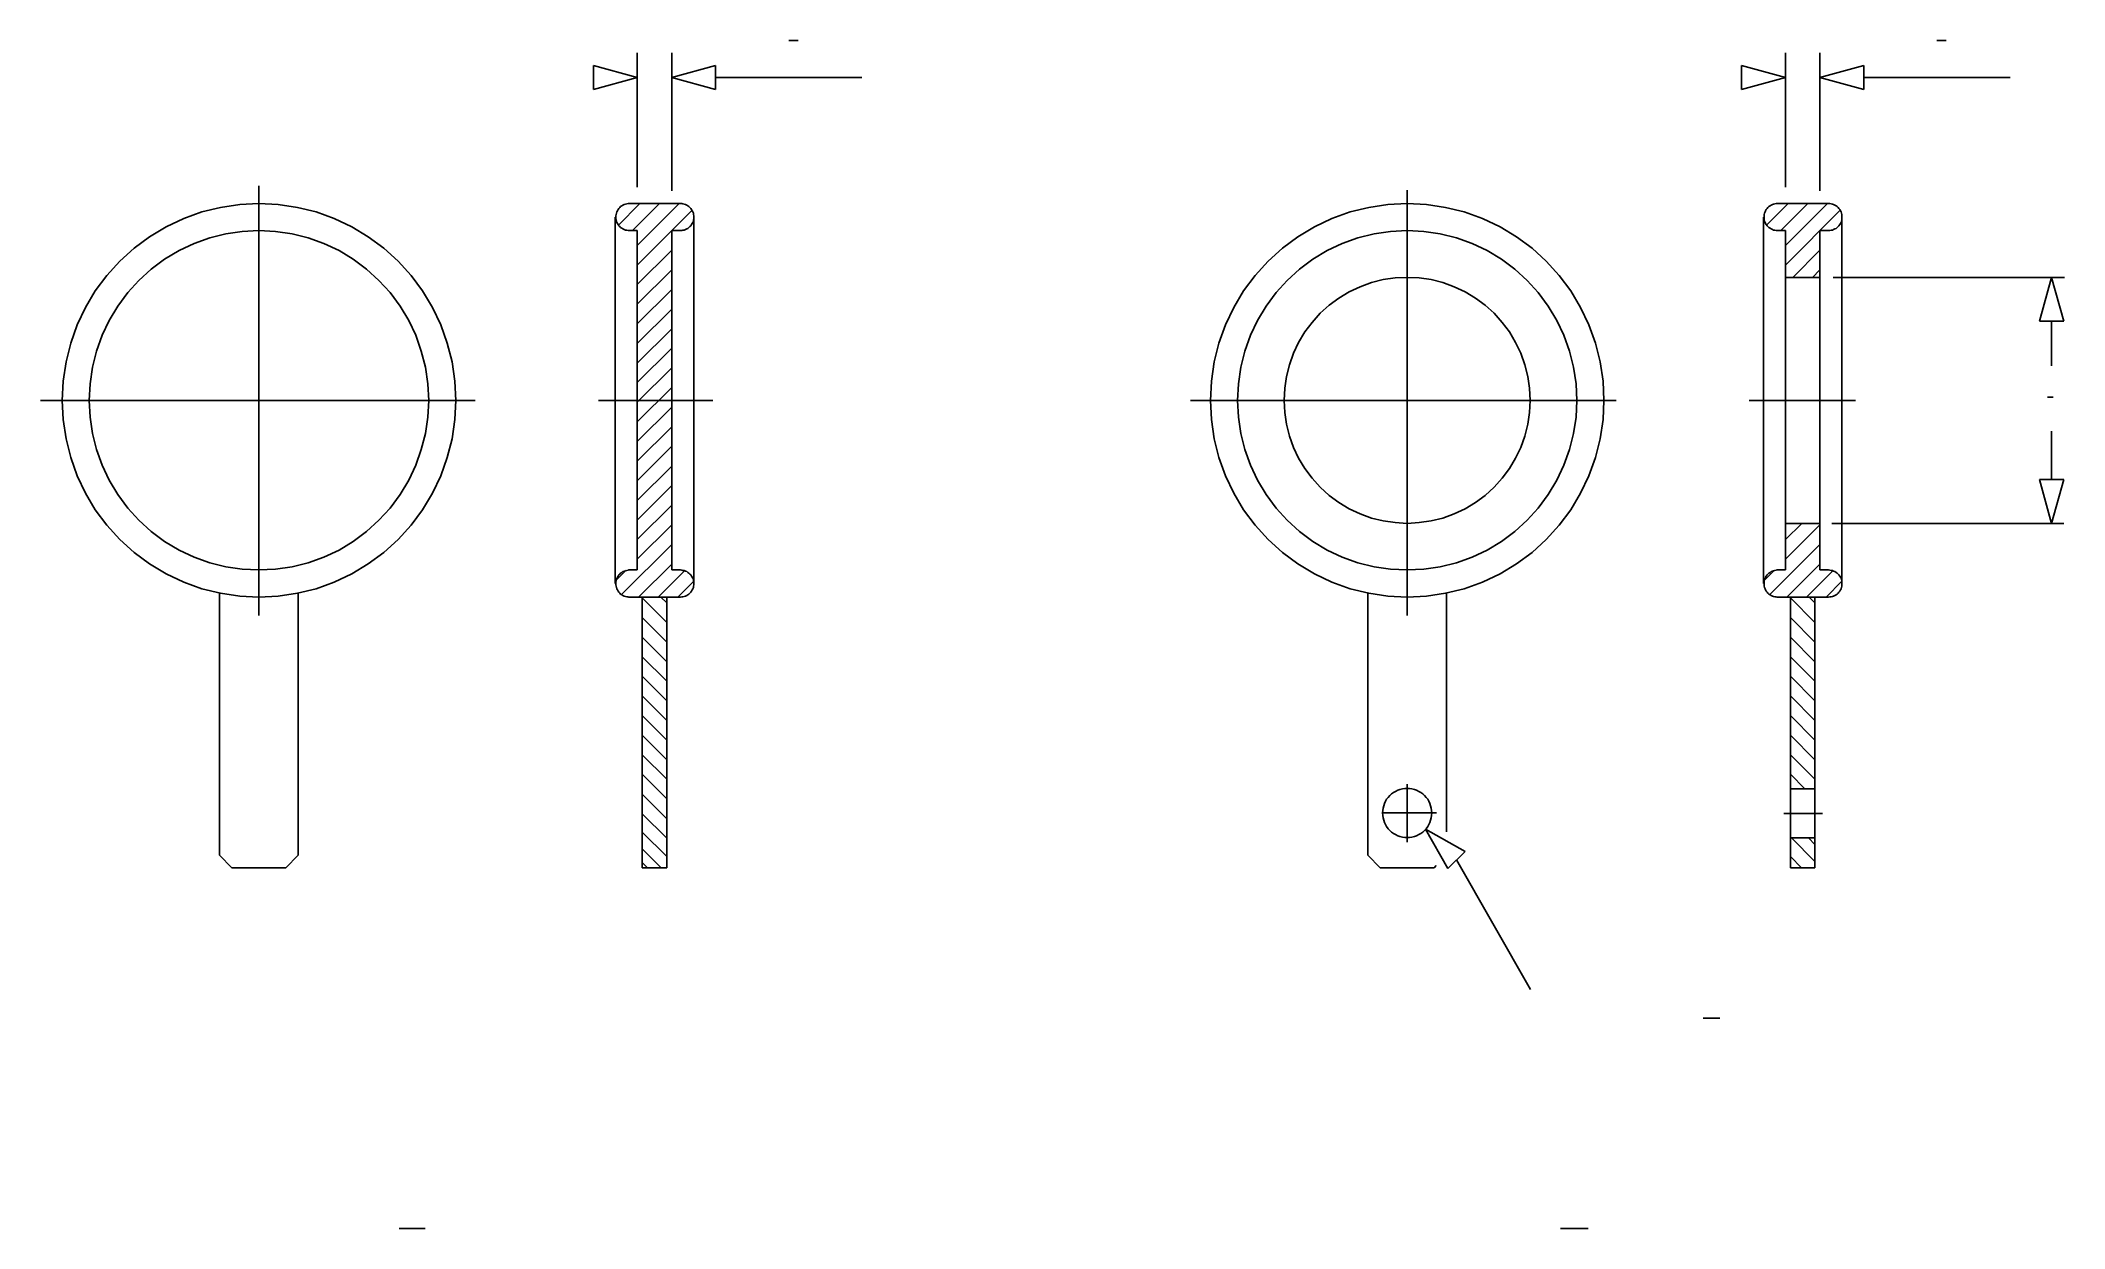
# Model space of a CAD drawing. Extents: x 402 to 1496, y 287 to 929.
import ezdxf

# ---------------------------------------------------------------- set-up
doc = ezdxf.new("R2010")
doc.units = 0
doc.header["$MEASUREMENT"] = 0
doc.layers.add('1', color=7, linetype='CONTINUOUS')
doc.layers.add('4', color=7, linetype='CONTINUOUS')

msp = doc.modelspace()

# ---------------------------------------------------------------- linework, layer by layer
at = {"layer": '1', "color": 4, "linetype": 'Continuous'}
for p, q in [((714, 829.3), (725.8, 841.1)), ((721.8, 826.5), (736.4, 841.1)), ((724.4, 818.5), (747, 841.1)), ((724.4, 807.9), (754, 837.5)), ((1334.9, 829.3), (1346.7, 841.1)), ((1342.7, 826.5), (1357.3, 841.1)), ((1345.3, 818.5), (1367.9, 841.1)), ((1345.3, 807.9), (1374.9, 837.5)), ((724.4, 797.3), (743, 815.9)), ((1349.2, 801.2), (1363.9, 815.9)), ((724.4, 786.7), (743, 805.3)), ((1359.8, 801.2), (1363.9, 805.3)), ((724.4, 776.1), (743, 794.7)), ((724.4, 765.5), (743, 784.1)), ((724.4, 754.9), (743, 773.5)), ((724.4, 744.3), (743, 762.9)), ((724.4, 733.7), (743, 752.3)), ((724.4, 723.1), (743, 741.7)), ((724.4, 712.4), (743, 731.1)), ((724.4, 701.8), (743, 720.5)), ((724.4, 691.2), (743, 709.9)), ((724.4, 680.6), (743, 699.2)), ((724.4, 670), (743, 688.6)), ((724.4, 659.4), (743, 678)), ((1345.3, 659.4), (1354.1, 668.2)), ((715.7, 629.5), (743, 656.8)), ((724.4, 648.8), (743, 667.4)), ((1336.6, 629.5), (1363.9, 656.8)), ((1345.3, 648.8), (1363.9, 667.4)), ((725.1, 628.3), (743, 646.2)), ((1346, 628.3), (1363.9, 646.2)), ((712.5, 637), (718.4, 642.9)), ((735.7, 628.3), (750, 642.6)), ((746.3, 628.3), (754.9, 636.9)), ((1333.4, 637), (1339.3, 642.9)), ((1356.6, 628.3), (1370.9, 642.6)), ((1367.2, 628.3), (1375.7, 636.9)), ((740.3, 614.6), (727, 627.9)), ((740.3, 625.2), (737.2, 628.3)), ((1361.2, 614.6), (1347.9, 627.9)), ((1361.2, 625.2), (1358.1, 628.3)), ((740.3, 604), (727, 617.3)), ((1361.2, 604), (1347.9, 617.3)), ((740.3, 593.4), (727, 606.7)), ((1361.2, 593.4), (1347.9, 606.7)), ((740.3, 582.8), (727, 596.1)), ((1361.2, 582.8), (1347.9, 596.1)), ((740.3, 572.2), (727, 585.5)), ((1361.2, 572.2), (1347.9, 585.5)), ((740.3, 561.6), (727, 574.9)), ((1361.2, 561.6), (1347.9, 574.9)), ((740.3, 551), (727, 564.3)), ((1361.2, 551), (1347.9, 564.3)), ((740.3, 540.4), (727, 553.7)), ((1361.2, 540.4), (1347.9, 553.7)), ((740.3, 529.8), (727, 543.1)), ((1361.2, 529.8), (1347.9, 543.1)), ((740.3, 519.2), (727, 532.5)), ((1355.7, 524.7), (1347.9, 532.5)), ((740.3, 508.5), (727, 521.8)), ((740.3, 497.9), (727, 511.2)), ((740.3, 488), (727, 501.3)), ((1361.2, 485.3), (1348.5, 498.1)), ((1361.2, 494.6), (1357.8, 498.1)), ((737.3, 482), (727, 492.3)), ((729.9, 482), (727, 484.9)), ((1353.9, 482), (1347.9, 488))]:
    msp.add_line(p, q, dxfattribs=at)
at = {"layer": '4', "color": 3, "linetype": 'Continuous'}
for p, q in [((724.4, 850), (724.4, 922.6)), ((743, 848), (743, 922.6)), ((1345.3, 850), (1345.3, 922.6)), ((1363.9, 848), (1363.9, 922.6)), ((700.7, 902.8), (700.7, 915.9)), ((724.4, 909.3), (700.7, 915.9)), ((700.7, 902.8), (700.7, 915.9)), ((724.4, 909.3), (700.7, 902.8)), ((743, 909.3), (766.7, 915.9)), ((743, 909.3), (766.7, 902.8)), ((766.7, 915.9), (766.7, 902.8)), ((766.7, 915.9), (766.7, 902.8)), ((766.7, 909.3), (845.8, 909.3)), ((1321.5, 902.8), (1321.5, 915.9)), ((1345.3, 909.3), (1321.5, 915.9)), ((1321.5, 902.8), (1321.5, 915.9)), ((1345.3, 909.3), (1321.5, 902.8)), ((1363.9, 909.3), (1387.6, 915.9)), ((1363.9, 909.3), (1387.6, 902.8)), ((1387.6, 915.9), (1387.6, 902.8)), ((1387.6, 915.9), (1387.6, 902.8)), ((1387.6, 909.3), (1466.7, 909.3)), ((1496.2, 801.2), (1371, 801.2)), ((1489.2, 801.2), (1482.6, 777.5)), ((1489.2, 801.2), (1495.7, 777.5)), ((1482.6, 777.5), (1495.7, 777.5)), ((1489.2, 753.4), (1489.2, 777.5)), ((1489.2, 692), (1489.2, 718.1)), ((1489.2, 668.2), (1482.6, 692)), ((1495.7, 692), (1482.6, 692)), ((1489.2, 668.2), (1495.7, 692)), ((1495.8, 668.2), (1370.3, 668.2)), ((1150.6, 502.9), (1172, 490.8)), ((1150.6, 502.9), (1162.7, 481.5)), ((1162.7, 481.5), (1172, 490.8)), ((1207.4, 416.1), (1167.4, 486.2))]:
    msp.add_line(p, q, dxfattribs=at)
at = {"layer": '4', "color": 5, "linetype": 'Continuous'}
for p, q in [((806.3, 929.3), (811.3, 929.3)), ((1427.1, 929.3), (1432.1, 929.3)), ((1487, 736.4), (1490, 736.4))]:
    msp.add_line(p, q, dxfattribs=at)
at = {"layer": '4', "color": 4, "linetype": 'Continuous'}
for p, q in [((519.8, 618.3), (519.8, 850.7)), ((1140.7, 618.3), (1140.7, 848.4)), ((401.7, 734.7), (636.7, 734.7)), ((703.4, 734.7), (765.3, 734.7)), ((1023.6, 734.7), (1253.7, 734.7)), ((1325.6, 734.7), (1383.1, 734.7)), ((1140.7, 495.9), (1140.7, 527.2)), ((1156.6, 511.6), (1127.4, 511.6)), ((1365.3, 511.4), (1344.4, 511.4))]:
    msp.add_line(p, q, dxfattribs=at)
at = {"layer": '4', "color": 7, "linetype": 'Continuous'}
for p, q in [((479.1, 833), (469.7, 828.6)), ((488.9, 836.6), (479.1, 833)), ((499.1, 839.1), (488.9, 836.6)), ((509.4, 840.6), (499.1, 839.1)), ((519.8, 841.1), (509.4, 840.6)), ((530.2, 840.6), (519.8, 841.1)), ((540.6, 839.1), (530.2, 840.6)), ((550.7, 836.6), (540.6, 839.1)), ((560.5, 833), (550.7, 836.6)), ((570, 828.6), (560.5, 833)), ((712.4, 635.7), (712.4, 833.8)), ((712.8, 834.6), (712.9, 835.3)), ((712.8, 833.8), (712.8, 834.6)), ((712.8, 833.1), (712.8, 833.8)), ((712.9, 832.4), (712.8, 833.1)), ((712.9, 835.3), (713.1, 836)), ((713.1, 831.7), (712.9, 832.4)), ((713.1, 836), (713.3, 836.6)), ((713.3, 836.6), (713.6, 837.3)), ((713.6, 837.3), (714, 837.9)), ((714, 837.9), (714.4, 838.5)), ((714.4, 838.5), (714.9, 839)), ((714.9, 839), (715.4, 839.5)), ((715.4, 839.5), (716, 839.9)), ((716, 839.9), (716.6, 840.3)), ((716.6, 840.3), (717.3, 840.6)), ((717.3, 840.6), (718, 840.8)), ((718, 840.8), (718.7, 841)), ((718.7, 841), (719.4, 841.1)), ((719.4, 841.1), (720.1, 841.2)), ((719.7, 841.1), (747.7, 841.1)), ((748.4, 841.1), (747.7, 841.1)), ((749.1, 841), (748.4, 841.1)), ((749.8, 840.8), (749.1, 841)), ((750.5, 840.6), (749.8, 840.8)), ((751.1, 840.3), (750.5, 840.6)), ((751.7, 839.9), (751.1, 840.3)), ((752.3, 839.5), (751.7, 839.9)), ((752.8, 839), (752.3, 839.5)), ((753.3, 838.5), (752.8, 839)), ((753.7, 837.9), (753.3, 838.5)), ((754.1, 837.3), (753.7, 837.9)), ((754.4, 836.6), (754.1, 837.3)), ((754.7, 835.9), (754.4, 836.6)), ((754.8, 835.3), (754.7, 835.9)), ((754.7, 831.7), (754.8, 832.4)), ((754.9, 834.5), (754.8, 835.3)), ((754.8, 832.4), (754.9, 833.1)), ((755, 833.8), (754.9, 834.5)), ((754.9, 833.1), (755, 833.8)), ((755, 635.7), (755, 833.8)), ((1100, 833), (1090.5, 828.6)), ((1109.8, 836.6), (1100, 833)), ((1119.9, 839.1), (1109.8, 836.6)), ((1130.3, 840.6), (1119.9, 839.1)), ((1140.7, 841.1), (1130.3, 840.6)), ((1151.1, 840.6), (1140.7, 841.1)), ((1161.5, 839.1), (1151.1, 840.6)), ((1171.6, 836.6), (1161.5, 839.1)), ((1181.4, 833), (1171.6, 836.6)), ((1190.9, 828.6), (1181.4, 833)), ((1333.3, 635.7), (1333.3, 833.8)), ((1333.7, 834.6), (1333.8, 835.3)), ((1333.7, 833.8), (1333.7, 834.6)), ((1333.7, 833.1), (1333.7, 833.8)), ((1333.8, 832.4), (1333.7, 833.1)), ((1333.8, 835.3), (1334, 836)), ((1334, 831.7), (1333.8, 832.4)), ((1334, 836), (1334.2, 836.6)), ((1334.2, 836.6), (1334.5, 837.3)), ((1334.5, 837.3), (1334.9, 837.9)), ((1334.9, 837.9), (1335.3, 838.5)), ((1335.3, 838.5), (1335.8, 839)), ((1335.8, 839), (1336.3, 839.5)), ((1336.3, 839.5), (1336.9, 839.9)), ((1336.9, 839.9), (1337.5, 840.3)), ((1337.5, 840.3), (1338.2, 840.6)), ((1338.2, 840.6), (1338.8, 840.8)), ((1338.8, 840.8), (1339.5, 841)), ((1339.5, 841), (1340.2, 841.1)), ((1340.2, 841.1), (1341, 841.2)), ((1340.6, 841.1), (1368.5, 841.1)), ((1369.3, 841.1), (1368.5, 841.1)), ((1370, 841), (1369.3, 841.1)), ((1370.7, 840.8), (1370, 841)), ((1371.3, 840.6), (1370.7, 840.8)), ((1372, 840.3), (1371.3, 840.6)), ((1372.6, 839.9), (1372, 840.3)), ((1373.2, 839.5), (1372.6, 839.9)), ((1373.7, 839), (1373.2, 839.5)), ((1374.2, 838.5), (1373.7, 839)), ((1374.6, 837.9), (1374.2, 838.5)), ((1375, 837.3), (1374.6, 837.9)), ((1375.3, 836.6), (1375, 837.3)), ((1375.5, 835.9), (1375.3, 836.6)), ((1375.7, 835.3), (1375.5, 835.9)), ((1375.5, 831.7), (1375.7, 832.4)), ((1375.8, 834.5), (1375.7, 835.3)), ((1375.7, 832.4), (1375.8, 833.1)), ((1375.8, 833.8), (1375.8, 834.5)), ((1375.8, 635.7), (1375.8, 833.8)), ((1375.8, 833.1), (1375.8, 833.8)), ((460.7, 823.2), (452.3, 817)), ((469.7, 828.6), (460.7, 823.2)), ((493.2, 822.6), (484.7, 819.5)), ((501.9, 824.8), (493.2, 822.6)), ((510.8, 826.1), (501.9, 824.8)), ((519.8, 826.5), (510.8, 826.1)), ((528.8, 826.1), (519.8, 826.5)), ((537.7, 824.8), (528.8, 826.1)), ((546.5, 822.6), (537.7, 824.8)), ((554.9, 819.5), (546.5, 822.6)), ((578.9, 823.2), (570, 828.6)), ((587.3, 817), (578.9, 823.2)), ((713.3, 831), (713.1, 831.7)), ((713.6, 830.4), (713.3, 831)), ((714, 829.8), (713.6, 830.4)), ((714.4, 829.2), (714, 829.8)), ((714.9, 828.7), (714.4, 829.2)), ((715.4, 828.2), (714.9, 828.7)), ((716, 827.8), (715.4, 828.2)), ((716.6, 827.4), (716, 827.8)), ((717.3, 827.1), (716.6, 827.4)), ((718, 826.8), (717.3, 827.1)), ((718.7, 826.7), (718, 826.8)), ((719.4, 826.6), (718.7, 826.7)), ((720.1, 826.5), (719.4, 826.6)), ((719.7, 826.5), (724.4, 826.5)), ((720.1, 826.5), (720.1, 826.5)), ((724.4, 826.5), (724.4, 643)), ((743, 826.5), (743, 643)), ((743, 826.5), (747.7, 826.5)), ((747.6, 826.5), (747.6, 826.5)), ((747.6, 826.5), (748.4, 826.5)), ((748.4, 826.5), (749.1, 826.7)), ((749.1, 826.7), (749.8, 826.8)), ((749.8, 826.8), (750.4, 827.1)), ((750.4, 827.1), (751.1, 827.4)), ((751.1, 827.4), (751.7, 827.7)), ((751.7, 827.7), (752.3, 828.2)), ((752.3, 828.2), (752.8, 828.7)), ((752.8, 828.7), (753.3, 829.2)), ((753.3, 829.2), (753.7, 829.8)), ((753.7, 829.8), (754.1, 830.4)), ((754.1, 830.4), (754.4, 831)), ((754.4, 831), (754.7, 831.7)), ((1081.6, 823.2), (1073.2, 817)), ((1090.5, 828.6), (1081.6, 823.2)), ((1114.1, 822.6), (1105.6, 819.5)), ((1122.8, 824.8), (1114.1, 822.6)), ((1131.7, 826.1), (1122.8, 824.8)), ((1140.7, 826.5), (1131.7, 826.1)), ((1149.7, 826.1), (1140.7, 826.5)), ((1158.6, 824.8), (1149.7, 826.1)), ((1167.3, 822.6), (1158.6, 824.8)), ((1175.8, 819.5), (1167.3, 822.6)), ((1199.8, 823.2), (1190.9, 828.6)), ((1208.2, 817), (1199.8, 823.2)), ((1334.2, 831), (1334, 831.7)), ((1334.5, 830.4), (1334.2, 831)), ((1334.9, 829.8), (1334.5, 830.4)), ((1335.3, 829.2), (1334.9, 829.8)), ((1335.8, 828.7), (1335.3, 829.2)), ((1336.3, 828.2), (1335.8, 828.7)), ((1336.9, 827.8), (1336.3, 828.2)), ((1337.5, 827.4), (1336.9, 827.8)), ((1338.2, 827.1), (1337.5, 827.4)), ((1338.8, 826.8), (1338.2, 827.1)), ((1339.5, 826.7), (1338.8, 826.8)), ((1340.3, 826.6), (1339.5, 826.7)), ((1341, 826.5), (1340.3, 826.6)), ((1340.6, 826.5), (1345.3, 826.5)), ((1341, 826.5), (1341, 826.5)), ((1345.3, 826.5), (1345.3, 643)), ((1363.9, 826.5), (1363.9, 643)), ((1363.9, 826.5), (1368.5, 826.5)), ((1368.5, 826.5), (1368.5, 826.5)), ((1368.5, 826.5), (1369.2, 826.5)), ((1369.2, 826.5), (1370, 826.7)), ((1370, 826.7), (1370.7, 826.8)), ((1370.7, 826.8), (1371.3, 827.1)), ((1371.3, 827.1), (1372, 827.4)), ((1372, 827.4), (1372.6, 827.7)), ((1372.6, 827.7), (1373.2, 828.2)), ((1373.2, 828.2), (1373.7, 828.7)), ((1373.7, 828.7), (1374.2, 829.2)), ((1374.2, 829.2), (1374.6, 829.8)), ((1374.6, 829.8), (1375, 830.4)), ((1375, 830.4), (1375.3, 831)), ((1375.3, 831), (1375.5, 831.7)), ((444.6, 810), (437.6, 802.2)), ((452.3, 817), (444.6, 810)), ((468.8, 811), (461.6, 805.7)), ((476.6, 815.7), (468.8, 811)), ((484.7, 819.5), (476.6, 815.7)), ((563.1, 815.7), (554.9, 819.5)), ((570.8, 811), (563.1, 815.7)), ((578, 805.7), (570.8, 811)), ((595.1, 810), (587.3, 817)), ((602.1, 802.2), (595.1, 810)), ((1065.5, 810), (1058.5, 802.2)), ((1073.2, 817), (1065.5, 810)), ((1089.7, 811), (1082.5, 805.7)), ((1097.4, 815.7), (1089.7, 811)), ((1105.6, 819.5), (1097.4, 815.7)), ((1184, 815.7), (1175.8, 819.5)), ((1191.7, 811), (1184, 815.7)), ((1198.9, 805.7), (1191.7, 811)), ((1215.9, 810), (1208.2, 817)), ((1222.9, 802.2), (1215.9, 810)), ((437.6, 802.2), (431.3, 793.9)), ((454.9, 799.6), (448.9, 793)), ((461.6, 805.7), (454.9, 799.6)), ((584.7, 799.6), (578, 805.7)), ((590.8, 793), (584.7, 799.6)), ((608.3, 793.9), (602.1, 802.2)), ((1058.5, 802.2), (1052.2, 793.9)), ((1075.8, 799.6), (1069.8, 793)), ((1082.5, 805.7), (1075.8, 799.6)), ((1127.7, 800), (1121.4, 798.4)), ((1134.2, 800.9), (1127.7, 800)), ((1140.7, 801.2), (1134.2, 800.9)), ((1147.2, 800.9), (1140.7, 801.2)), ((1153.7, 800), (1147.2, 800.9)), ((1160, 798.4), (1153.7, 800)), ((1205.6, 799.6), (1198.9, 805.7)), ((1211.6, 793), (1205.6, 799.6)), ((1229.2, 793.9), (1222.9, 802.2)), ((1345.3, 801.2), (1363.9, 801.2)), ((431.3, 793.9), (426, 784.9)), ((448.9, 793), (443.5, 785.7)), ((596.1, 785.7), (590.8, 793)), ((613.7, 784.9), (608.3, 793.9)), ((1052.2, 793.9), (1046.9, 784.9)), ((1069.8, 793), (1064.4, 785.7)), ((1103.8, 790), (1098.5, 786.2)), ((1109.4, 793.4), (1103.8, 790)), ((1115.2, 796.2), (1109.4, 793.4)), ((1121.4, 798.4), (1115.2, 796.2)), ((1166.1, 796.2), (1160, 798.4)), ((1172, 793.4), (1166.1, 796.2)), ((1177.6, 790), (1172, 793.4)), ((1182.9, 786.2), (1177.6, 790)), ((1217, 785.7), (1211.6, 793)), ((1234.5, 784.9), (1229.2, 793.9)), ((426, 784.9), (421.5, 775.5)), ((438.9, 778), (435, 769.9)), ((443.5, 785.7), (438.9, 778)), ((600.8, 778), (596.1, 785.7)), ((604.6, 769.9), (600.8, 778)), ((618.1, 775.5), (613.7, 784.9)), ((1046.9, 784.9), (1042.4, 775.5)), ((1059.8, 778), (1055.9, 769.9)), ((1064.4, 785.7), (1059.8, 778)), ((1093.7, 781.8), (1089.3, 776.9)), ((1098.5, 786.2), (1093.7, 781.8)), ((1187.7, 781.8), (1182.9, 786.2)), ((1192.1, 776.9), (1187.7, 781.8)), ((1221.6, 778), (1217, 785.7)), ((1225.5, 769.9), (1221.6, 778)), ((1239, 775.5), (1234.5, 784.9)), ((421.5, 775.5), (418, 765.6)), ((435, 769.9), (432, 761.4)), ((607.6, 761.4), (604.6, 769.9)), ((621.6, 765.6), (618.1, 775.5)), ((1042.4, 775.5), (1038.9, 765.6)), ((1055.9, 769.9), (1052.9, 761.4)), ((1085.4, 771.7), (1082, 766.1)), ((1089.3, 776.9), (1085.4, 771.7)), ((1196, 771.7), (1192.1, 776.9)), ((1199.3, 766.1), (1196, 771.7)), ((1228.5, 761.4), (1225.5, 769.9)), ((1242.5, 765.6), (1239, 775.5)), ((415.5, 755.5), (413.9, 745.2)), ((418, 765.6), (415.5, 755.5)), ((432, 761.4), (429.8, 752.6)), ((609.8, 752.6), (607.6, 761.4)), ((624.2, 755.5), (621.6, 765.6)), ((625.7, 745.2), (624.2, 755.5)), ((1036.3, 755.5), (1034.8, 745.2)), ((1038.9, 765.6), (1036.3, 755.5)), ((1052.9, 761.4), (1050.7, 752.6)), ((1079.3, 760.2), (1077.1, 754)), ((1082, 766.1), (1079.3, 760.2)), ((1202.1, 760.2), (1199.3, 766.1)), ((1204.3, 754), (1202.1, 760.2)), ((1230.7, 752.6), (1228.5, 761.4)), ((1245.1, 755.5), (1242.5, 765.6)), ((1246.6, 745.2), (1245.1, 755.5)), ((413.9, 745.2), (413.4, 734.7)), ((429.8, 752.6), (428.5, 743.7)), ((611.1, 743.7), (609.8, 752.6)), ((626.2, 734.7), (625.7, 745.2)), ((1034.8, 745.2), (1034.3, 734.7)), ((1050.7, 752.6), (1049.4, 743.7)), ((1075.5, 747.7), (1074.5, 741.3)), ((1077.1, 754), (1075.5, 747.7)), ((1205.9, 747.7), (1204.3, 754)), ((1206.9, 741.3), (1205.9, 747.7)), ((1232, 743.7), (1230.7, 752.6)), ((1247.1, 734.7), (1246.6, 745.2)), ((413.4, 734.7), (413.9, 724.3)), ((428.5, 743.7), (428, 734.7)), ((428, 734.7), (428.5, 725.7)), ((611.6, 734.7), (611.1, 743.7)), ((611.1, 725.7), (611.6, 734.7)), ((625.7, 724.3), (626.2, 734.7)), ((1034.3, 734.7), (1034.8, 724.3)), ((1049.4, 743.7), (1048.9, 734.7)), ((1048.9, 734.7), (1049.4, 725.7)), ((1074.5, 741.3), (1074.2, 734.7)), ((1074.2, 734.7), (1074.5, 728.2)), ((1207.2, 734.7), (1206.9, 741.3)), ((1206.9, 728.2), (1207.2, 734.7)), ((1232.5, 734.7), (1232, 743.7)), ((1232, 725.7), (1232.5, 734.7)), ((1246.6, 724.3), (1247.1, 734.7)), ((413.9, 724.3), (415.5, 714)), ((428.5, 725.7), (429.8, 716.8)), ((609.8, 716.8), (611.1, 725.7)), ((624.2, 714), (625.7, 724.3)), ((1034.8, 724.3), (1036.3, 714)), ((1049.4, 725.7), (1050.7, 716.8)), ((1074.5, 728.2), (1075.5, 721.8)), ((1205.9, 721.8), (1206.9, 728.2)), ((1230.7, 716.8), (1232, 725.7)), ((1245.1, 714), (1246.6, 724.3)), ((415.5, 714), (418, 703.9)), ((429.8, 716.8), (432, 708.1)), ((607.6, 708.1), (609.8, 716.8)), ((621.6, 703.9), (624.2, 714)), ((1036.3, 714), (1038.9, 703.9)), ((1050.7, 716.8), (1052.9, 708.1)), ((1075.5, 721.8), (1077.1, 715.4)), ((1077.1, 715.4), (1079.3, 709.3)), ((1202.1, 709.3), (1204.3, 715.4)), ((1204.3, 715.4), (1205.9, 721.8)), ((1228.5, 708.1), (1230.7, 716.8)), ((1242.5, 703.9), (1245.1, 714)), ((418, 703.9), (421.5, 694)), ((432, 708.1), (435, 699.6)), ((604.6, 699.6), (607.6, 708.1)), ((618.1, 694), (621.6, 703.9)), ((1038.9, 703.9), (1042.4, 694)), ((1052.9, 708.1), (1055.9, 699.6)), ((1079.3, 709.3), (1082, 703.4)), ((1082, 703.4), (1085.4, 697.8)), ((1196, 697.8), (1199.3, 703.4)), ((1199.3, 703.4), (1202.1, 709.3)), ((1225.5, 699.6), (1228.5, 708.1)), ((1239, 694), (1242.5, 703.9)), ((421.5, 694), (426, 684.6)), ((435, 699.6), (438.9, 691.5)), ((438.9, 691.5), (443.5, 683.8)), ((596.1, 683.8), (600.8, 691.5)), ((600.8, 691.5), (604.6, 699.6)), ((613.7, 684.6), (618.1, 694)), ((1042.4, 694), (1046.9, 684.6)), ((1055.9, 699.6), (1059.8, 691.5)), ((1059.8, 691.5), (1064.4, 683.8)), ((1085.4, 697.8), (1089.3, 692.6)), ((1089.3, 692.6), (1093.7, 687.7)), ((1187.7, 687.7), (1192.1, 692.6)), ((1192.1, 692.6), (1196, 697.8)), ((1217, 683.8), (1221.6, 691.5)), ((1221.6, 691.5), (1225.5, 699.6)), ((1234.5, 684.6), (1239, 694)), ((426, 684.6), (431.3, 675.6)), ((443.5, 683.8), (448.9, 676.5)), ((590.8, 676.5), (596.1, 683.8)), ((608.3, 675.6), (613.7, 684.6)), ((1046.9, 684.6), (1052.2, 675.6)), ((1064.4, 683.8), (1069.8, 676.5)), ((1093.7, 687.7), (1098.5, 683.3)), ((1098.5, 683.3), (1103.8, 679.5)), ((1103.8, 679.5), (1109.4, 676.1)), ((1172, 676.1), (1177.6, 679.5)), ((1177.6, 679.5), (1182.9, 683.3)), ((1182.9, 683.3), (1187.7, 687.7)), ((1211.6, 676.5), (1217, 683.8)), ((1229.2, 675.6), (1234.5, 684.6)), ((431.3, 675.6), (437.6, 667.2)), ((448.9, 676.5), (454.9, 669.9)), ((454.9, 669.9), (461.6, 663.8)), ((578, 663.8), (584.7, 669.9)), ((584.7, 669.9), (590.8, 676.5)), ((602.1, 667.2), (608.3, 675.6)), ((1052.2, 675.6), (1058.5, 667.2)), ((1069.8, 676.5), (1075.8, 669.9)), ((1075.8, 669.9), (1082.5, 663.8)), ((1109.4, 676.1), (1115.2, 673.3)), ((1115.2, 673.3), (1121.4, 671.1)), ((1121.4, 671.1), (1127.7, 669.5)), ((1127.7, 669.5), (1134.2, 668.6)), ((1134.2, 668.6), (1140.7, 668.2)), ((1140.7, 668.2), (1147.2, 668.6)), ((1147.2, 668.6), (1153.7, 669.5)), ((1153.7, 669.5), (1160, 671.1)), ((1160, 671.1), (1166.1, 673.3)), ((1166.1, 673.3), (1172, 676.1)), ((1198.9, 663.8), (1205.6, 669.9)), ((1205.6, 669.9), (1211.6, 676.5)), ((1222.9, 667.2), (1229.2, 675.6)), ((1345.3, 668.2), (1363.9, 668.2)), ((437.6, 667.2), (444.6, 659.5)), ((444.6, 659.5), (452.3, 652.5)), ((461.6, 663.8), (468.8, 658.4)), ((468.8, 658.4), (476.6, 653.8)), ((563.1, 653.8), (570.8, 658.4)), ((570.8, 658.4), (578, 663.8)), ((587.3, 652.5), (595.1, 659.5)), ((595.1, 659.5), (602.1, 667.2)), ((1058.5, 667.2), (1065.5, 659.5)), ((1065.5, 659.5), (1073.2, 652.5)), ((1082.5, 663.8), (1089.7, 658.4)), ((1089.7, 658.4), (1097.4, 653.8)), ((1184, 653.8), (1191.7, 658.4)), ((1191.7, 658.4), (1198.9, 663.8)), ((1208.2, 652.5), (1215.9, 659.5)), ((1215.9, 659.5), (1222.9, 667.2)), ((452.3, 652.5), (460.7, 646.3)), ((460.7, 646.3), (469.7, 640.9)), ((476.6, 653.8), (484.7, 650)), ((484.7, 650), (493.2, 646.9)), ((493.2, 646.9), (501.9, 644.7)), ((537.7, 644.7), (546.5, 646.9)), ((546.5, 646.9), (554.9, 650)), ((554.9, 650), (563.1, 653.8)), ((570, 640.9), (578.9, 646.3)), ((578.9, 646.3), (587.3, 652.5)), ((1073.2, 652.5), (1081.6, 646.3)), ((1081.6, 646.3), (1090.5, 640.9)), ((1097.4, 653.8), (1105.6, 650)), ((1105.6, 650), (1114.1, 646.9)), ((1114.1, 646.9), (1122.8, 644.7)), ((1158.6, 644.7), (1167.3, 646.9)), ((1167.3, 646.9), (1175.8, 650)), ((1175.8, 650), (1184, 653.8)), ((1190.9, 640.9), (1199.8, 646.3)), ((1199.8, 646.3), (1208.2, 652.5)), ((469.7, 640.9), (479.1, 636.4)), ((479.1, 636.4), (488.9, 632.9)), ((501.9, 644.7), (510.8, 643.4)), ((510.8, 643.4), (519.8, 643)), ((519.8, 643), (528.8, 643.4)), ((528.8, 643.4), (537.7, 644.7)), ((550.7, 632.9), (560.5, 636.4)), ((560.5, 636.4), (570, 640.9)), ((712.9, 637.1), (712.8, 636.4)), ((712.8, 636.4), (712.8, 635.6)), ((712.8, 635.6), (712.8, 634.9)), ((712.8, 634.9), (712.9, 634.2)), ((713.1, 637.8), (712.9, 637.1)), ((713.3, 638.4), (713.1, 637.8)), ((713.6, 639.1), (713.3, 638.4)), ((714, 639.7), (713.6, 639.1)), ((714.4, 640.3), (714, 639.7)), ((714.9, 640.8), (714.4, 640.3)), ((715.4, 641.3), (714.9, 640.8)), ((716, 641.7), (715.4, 641.3)), ((716.6, 642.1), (716, 641.7)), ((717.3, 642.4), (716.6, 642.1)), ((718, 642.6), (717.3, 642.4)), ((718.7, 642.8), (718, 642.6)), ((719.4, 642.9), (718.7, 642.8)), ((720.1, 643), (719.4, 642.9)), ((719.7, 643), (724.4, 643)), ((720.1, 643), (720.1, 643)), ((743, 643), (747.7, 643)), ((747.6, 643), (747.6, 643)), ((747.6, 643), (748.4, 642.9)), ((748.4, 642.9), (749.1, 642.8)), ((749.1, 642.8), (749.8, 642.7)), ((749.8, 642.7), (750.4, 642.4)), ((750.4, 642.4), (751.1, 642.1)), ((751.1, 642.1), (751.7, 641.7)), ((751.7, 641.7), (752.3, 641.3)), ((752.3, 641.3), (752.8, 640.8)), ((752.8, 640.8), (753.3, 640.3)), ((753.3, 640.3), (753.7, 639.7)), ((753.7, 639.7), (754.1, 639.1)), ((754.1, 639.1), (754.4, 638.5)), ((754.4, 638.5), (754.7, 637.8)), ((754.7, 637.8), (754.8, 637.1)), ((754.8, 637.1), (754.9, 636.4)), ((754.9, 634.9), (754.8, 634.2)), ((754.9, 636.4), (755, 635.7)), ((755, 635.7), (754.9, 634.9)), ((1090.5, 640.9), (1100, 636.4)), ((1100, 636.4), (1109.8, 632.9)), ((1122.8, 644.7), (1131.7, 643.4)), ((1131.7, 643.4), (1140.7, 643)), ((1140.7, 643), (1149.7, 643.4)), ((1149.7, 643.4), (1158.6, 644.7)), ((1171.6, 632.9), (1181.4, 636.4)), ((1181.4, 636.4), (1190.9, 640.9)), ((1333.8, 637.1), (1333.7, 636.4)), ((1333.7, 636.4), (1333.7, 635.6)), ((1333.7, 635.6), (1333.7, 634.9)), ((1333.7, 634.9), (1333.8, 634.2)), ((1334, 637.8), (1333.8, 637.1)), ((1334.2, 638.4), (1334, 637.8)), ((1334.5, 639.1), (1334.2, 638.4)), ((1334.9, 639.7), (1334.5, 639.1)), ((1335.3, 640.3), (1334.9, 639.7)), ((1335.8, 640.8), (1335.3, 640.3)), ((1336.3, 641.3), (1335.8, 640.8)), ((1336.9, 641.7), (1336.3, 641.3)), ((1337.5, 642.1), (1336.9, 641.7)), ((1338.2, 642.4), (1337.5, 642.1)), ((1338.8, 642.6), (1338.2, 642.4)), ((1339.5, 642.8), (1338.8, 642.6)), ((1340.3, 642.9), (1339.5, 642.8)), ((1341, 643), (1340.3, 642.9)), ((1340.6, 643), (1345.3, 643)), ((1341, 643), (1341, 643)), ((1363.9, 643), (1368.5, 643)), ((1368.5, 643), (1368.5, 643)), ((1368.5, 643), (1369.2, 642.9)), ((1369.2, 642.9), (1370, 642.8)), ((1370, 642.8), (1370.7, 642.7)), ((1370.7, 642.7), (1371.3, 642.4)), ((1371.3, 642.4), (1372, 642.1)), ((1372, 642.1), (1372.6, 641.7)), ((1372.6, 641.7), (1373.2, 641.3)), ((1373.2, 641.3), (1373.7, 640.8)), ((1373.7, 640.8), (1374.2, 640.3)), ((1374.2, 640.3), (1374.6, 639.7)), ((1374.6, 639.7), (1375, 639.1)), ((1375, 639.1), (1375.3, 638.5)), ((1375.3, 638.5), (1375.5, 637.8)), ((1375.5, 637.8), (1375.7, 637.1)), ((1375.7, 637.1), (1375.8, 636.4)), ((1375.8, 634.9), (1375.7, 634.2)), ((1375.8, 636.4), (1375.8, 635.7)), ((1375.8, 635.7), (1375.8, 634.9)), ((488.9, 632.9), (499.1, 630.4)), ((498.5, 630.5), (498.5, 488.7)), ((499.1, 630.4), (509.4, 628.9)), ((509.4, 628.9), (519.8, 628.3)), ((519.8, 628.3), (530.2, 628.9)), ((530.2, 628.9), (540.6, 630.4)), ((540.6, 630.4), (550.7, 632.9)), ((541.1, 630.5), (541.1, 488.7)), ((712.9, 634.2), (713.1, 633.5)), ((713.1, 633.5), (713.3, 632.8)), ((713.3, 632.8), (713.6, 632.2)), ((713.6, 632.2), (714, 631.6)), ((714, 631.6), (714.4, 631)), ((714.4, 631), (714.9, 630.5)), ((714.9, 630.5), (715.4, 630)), ((715.4, 630), (716, 629.6)), ((716, 629.6), (716.6, 629.2)), ((716.6, 629.2), (717.3, 628.9)), ((717.3, 628.9), (718, 628.6)), ((718, 628.6), (718.7, 628.5)), ((718.7, 628.5), (719.4, 628.4)), ((719.4, 628.4), (720.1, 628.3)), ((719.7, 628.3), (747.7, 628.3)), ((727, 628.3), (727, 482)), ((740.3, 628.3), (740.3, 482)), ((748.4, 628.4), (747.7, 628.3)), ((749.1, 628.5), (748.4, 628.4)), ((749.8, 628.7), (749.1, 628.5)), ((750.5, 628.9), (749.8, 628.7)), ((751.1, 629.2), (750.5, 628.9)), ((751.7, 629.6), (751.1, 629.2)), ((752.3, 630), (751.7, 629.6)), ((752.8, 630.5), (752.3, 630)), ((753.3, 631), (752.8, 630.5)), ((753.7, 631.6), (753.3, 631)), ((754.1, 632.2), (753.7, 631.6)), ((754.4, 632.9), (754.1, 632.2)), ((754.7, 633.5), (754.4, 632.9)), ((754.8, 634.2), (754.7, 633.5)), ((1109.8, 632.9), (1119.9, 630.4)), ((1119.4, 630.5), (1119.4, 488.7)), ((1119.9, 630.4), (1130.3, 628.9)), ((1130.3, 628.9), (1140.7, 628.3)), ((1140.7, 628.3), (1151.1, 628.9)), ((1151.1, 628.9), (1161.5, 630.4)), ((1161.5, 630.4), (1171.6, 632.9)), ((1162, 630.5), (1162, 501.4)), ((1333.8, 634.2), (1334, 633.5)), ((1334, 633.5), (1334.2, 632.8)), ((1334.2, 632.8), (1334.5, 632.2)), ((1334.5, 632.2), (1334.9, 631.6)), ((1334.9, 631.6), (1335.3, 631)), ((1335.3, 631), (1335.8, 630.5)), ((1335.8, 630.5), (1336.3, 630)), ((1336.3, 630), (1336.9, 629.6)), ((1336.9, 629.6), (1337.5, 629.2)), ((1337.5, 629.2), (1338.2, 628.9)), ((1338.2, 628.9), (1338.8, 628.6)), ((1338.8, 628.6), (1339.5, 628.5)), ((1339.5, 628.5), (1340.2, 628.4)), ((1340.2, 628.4), (1341, 628.3)), ((1340.6, 628.3), (1368.5, 628.3)), ((1347.9, 628.3), (1347.9, 482)), ((1361.2, 628.3), (1361.2, 482)), ((1369.3, 628.4), (1368.5, 628.3)), ((1370, 628.5), (1369.3, 628.4)), ((1370.7, 628.7), (1370, 628.5)), ((1371.3, 628.9), (1370.7, 628.7)), ((1372, 629.2), (1371.3, 628.9)), ((1372.6, 629.6), (1372, 629.2)), ((1373.2, 630), (1372.6, 629.6)), ((1373.7, 630.5), (1373.2, 630)), ((1374.2, 631), (1373.7, 630.5)), ((1374.6, 631.6), (1374.2, 631)), ((1375, 632.2), (1374.6, 631.6)), ((1375.3, 632.9), (1375, 632.2)), ((1375.5, 633.5), (1375.3, 632.9)), ((1375.7, 634.2), (1375.5, 633.5)), ((1128, 515.4), (1127.7, 514.2)), ((1128.4, 516.7), (1128, 515.4)), ((1129, 517.9), (1128.4, 516.7)), ((1129.6, 519), (1129, 517.9)), ((1130.4, 520), (1129.6, 519)), ((1131.3, 521), (1130.4, 520)), ((1132.3, 521.9), (1131.3, 521)), ((1133.3, 522.6), (1132.3, 521.9)), ((1134.4, 523.3), (1133.3, 522.6)), ((1135.6, 523.9), (1134.4, 523.3)), ((1136.8, 524.3), (1135.6, 523.9)), ((1138.1, 524.6), (1136.8, 524.3)), ((1139.4, 524.8), (1138.1, 524.6)), ((1140.7, 524.9), (1139.4, 524.8)), ((1142, 524.8), (1140.7, 524.9)), ((1143.3, 524.6), (1142, 524.8)), ((1144.6, 524.3), (1143.3, 524.6)), ((1145.8, 523.9), (1144.6, 524.3)), ((1147, 523.3), (1145.8, 523.9)), ((1148.1, 522.6), (1147, 523.3)), ((1149.1, 521.9), (1148.1, 522.6)), ((1150.1, 521), (1149.1, 521.9)), ((1151, 520), (1150.1, 521)), ((1151.8, 519), (1151, 520)), ((1152.4, 517.9), (1151.8, 519)), ((1153, 516.7), (1152.4, 517.9)), ((1153.4, 515.4), (1153, 516.7)), ((1153.7, 514.2), (1153.4, 515.4)), ((1347.9, 524.7), (1361.2, 524.7)), ((1127.5, 512.9), (1127.4, 511.6)), ((1127.4, 511.6), (1127.5, 510.3)), ((1127.7, 514.2), (1127.5, 512.9)), ((1127.5, 510.3), (1127.7, 509)), ((1127.7, 509), (1128, 507.7)), ((1128, 507.7), (1128.4, 506.5)), ((1128.4, 506.5), (1129, 505.3)), ((1129, 505.3), (1129.6, 504.2)), ((1129.6, 504.2), (1130.4, 503.1)), ((1151, 503.1), (1151.8, 504.2)), ((1151.8, 504.2), (1152.4, 505.3)), ((1152.4, 505.3), (1153, 506.5)), ((1153, 506.5), (1153.4, 507.7)), ((1153.4, 507.7), (1153.7, 509)), ((1153.9, 512.9), (1153.7, 514.2)), ((1153.7, 509), (1153.9, 510.3)), ((1154, 511.6), (1153.9, 512.9)), ((1153.9, 510.3), (1154, 511.6)), ((1130.4, 503.1), (1131.3, 502.2)), ((1131.3, 502.2), (1132.3, 501.3)), ((1132.3, 501.3), (1133.3, 500.5)), ((1133.3, 500.5), (1134.4, 499.9)), ((1134.4, 499.9), (1135.6, 499.3)), ((1135.6, 499.3), (1136.8, 498.9)), ((1136.8, 498.9), (1138.1, 498.5)), ((1138.1, 498.5), (1139.4, 498.3)), ((1139.4, 498.3), (1140.7, 498.3)), ((1140.7, 498.3), (1142, 498.3)), ((1142, 498.3), (1143.3, 498.5)), ((1143.3, 498.5), (1144.6, 498.9)), ((1144.6, 498.9), (1145.8, 499.3)), ((1145.8, 499.3), (1147, 499.9)), ((1147, 499.9), (1148.1, 500.5)), ((1148.1, 500.5), (1149.1, 501.3)), ((1149.1, 501.3), (1150.1, 502.2)), ((1150.1, 502.2), (1151, 503.1)), ((1347.9, 498.1), (1361.2, 498.1)), ((498.5, 488.7), (505.2, 482)), ((534.4, 482), (505.2, 482)), ((541.1, 488.7), (534.4, 482)), ((727, 482), (740.3, 482)), ((1119.4, 488.7), (1126.1, 482)), ((1155.3, 482), (1126.1, 482)), ((1156.4, 483.2), (1155.3, 482)), ((1347.9, 482), (1361.2, 482))]:
    msp.add_line(p, q, dxfattribs=at)
at = {"layer": '4', "color": 2, "linetype": 'Continuous'}
for p, q in [((1300.8, 400.6), (1309.8, 400.6)), ((595.6, 286.9), (609.6, 286.9)), ((1223.6, 286.9), (1238.6, 286.9))]:
    msp.add_line(p, q, dxfattribs=at)
at = {"layer": '4', "color": 7, "linetype": 'Continuous'}
for centre in [(719.7, 635.7), (1340.6, 635.7)]:
    msp.add_arc(centre, 7.31, 83.1847, 83.2208, dxfattribs=at)

doc.saveas('drawing.dxf')
